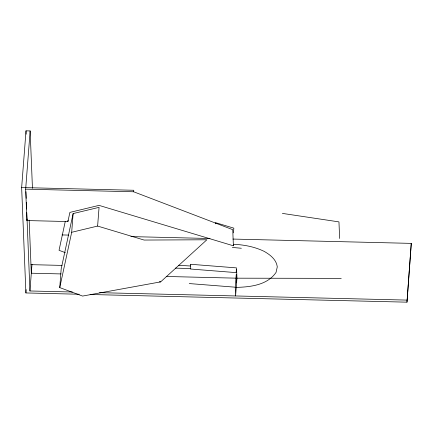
<?xml version="1.0" encoding="UTF-8"?>
<svg xmlns="http://www.w3.org/2000/svg" width="433" height="433" viewBox="0 0 433 433"><rect width="100%" height="100%" fill="white"/><g stroke="black" fill="none" stroke-linecap="round" stroke-linejoin="round"><path stroke-width="0.65" d="M79.277 294.24L25.899 292.952L21.65 187.554L26.012 130.831L30.142 130.934L32.453 188.333M236.613 269.629L236.959 278.181L235.59 295.95L235.249 287.404C249.662 287.122 267.215 285.396 276.043 272.427L277.282 266.885C276.357 259.502 270.138 254.756 264.103 251.335C254.55 246.745 244.044 244.753 233.506 244.288L233.392 245.803L99.038 205.388L69.897 212.386L67.916 221.555L26.927 220.559L25.661 189.161L30.142 130.934M26.927 220.559L27.041 219.049M25.899 292.952L26.153 289.612M72.419 292.004L29.942 290.976L31.993 264.287M59.749 287.588L61.188 268.871L73.123 213.577L99.065 207.347L97.62 226.064L71.683 232.294L59.749 287.588L82.573 296.069L160.643 281.878L206.877 239.779L144.102 240.05L97.62 226.064M67.916 221.555L68.019 220.229M71.683 232.294L73.123 213.577M233.392 245.782L232.743 229.674L133.645 191.776L133.759 190.266L21.65 187.554M215.412 223.823L215.504 222.643L233.842 228.159L233.479 232.884M235.249 287.404L236.25 274.354L236.597 282.906M90.091 294.505L406.988 302.169L411.269 243.378L232.922 239.065M406.988 302.169L411.269 243.378M65.28 221.355L59.034 250.312L65.367 252.666M341.236 278.37L236.959 278.181L166.212 276.471M25.661 189.161L133.645 191.776M62 234.93L68.76 235.092M130.912 236.597L209.951 238.507M30.965 264.655L62.022 265.407M175.3 268.146L190.801 268.52M61.015 273.927L31.306 273.207L29.168 220.153M99.525 292.659L406.901 300.096M178.38 265.277L190.493 265.997M159.295 281.796L160.643 281.878M189.248 283.566L235.022 287.171M232.359 247.443L241.343 248.255M282.381 213.399L338.958 221.891L339.629 238.464M26.012 130.831L26.148 134.208M25.937 191.662L26.207 198.341M26.37 202.346L26.635 209.031M26.781 212.641L29.942 290.976M190.731 264.282L190.368 269.007L236.142 272.617L236.505 267.892L190.731 264.282"/></g></svg>
